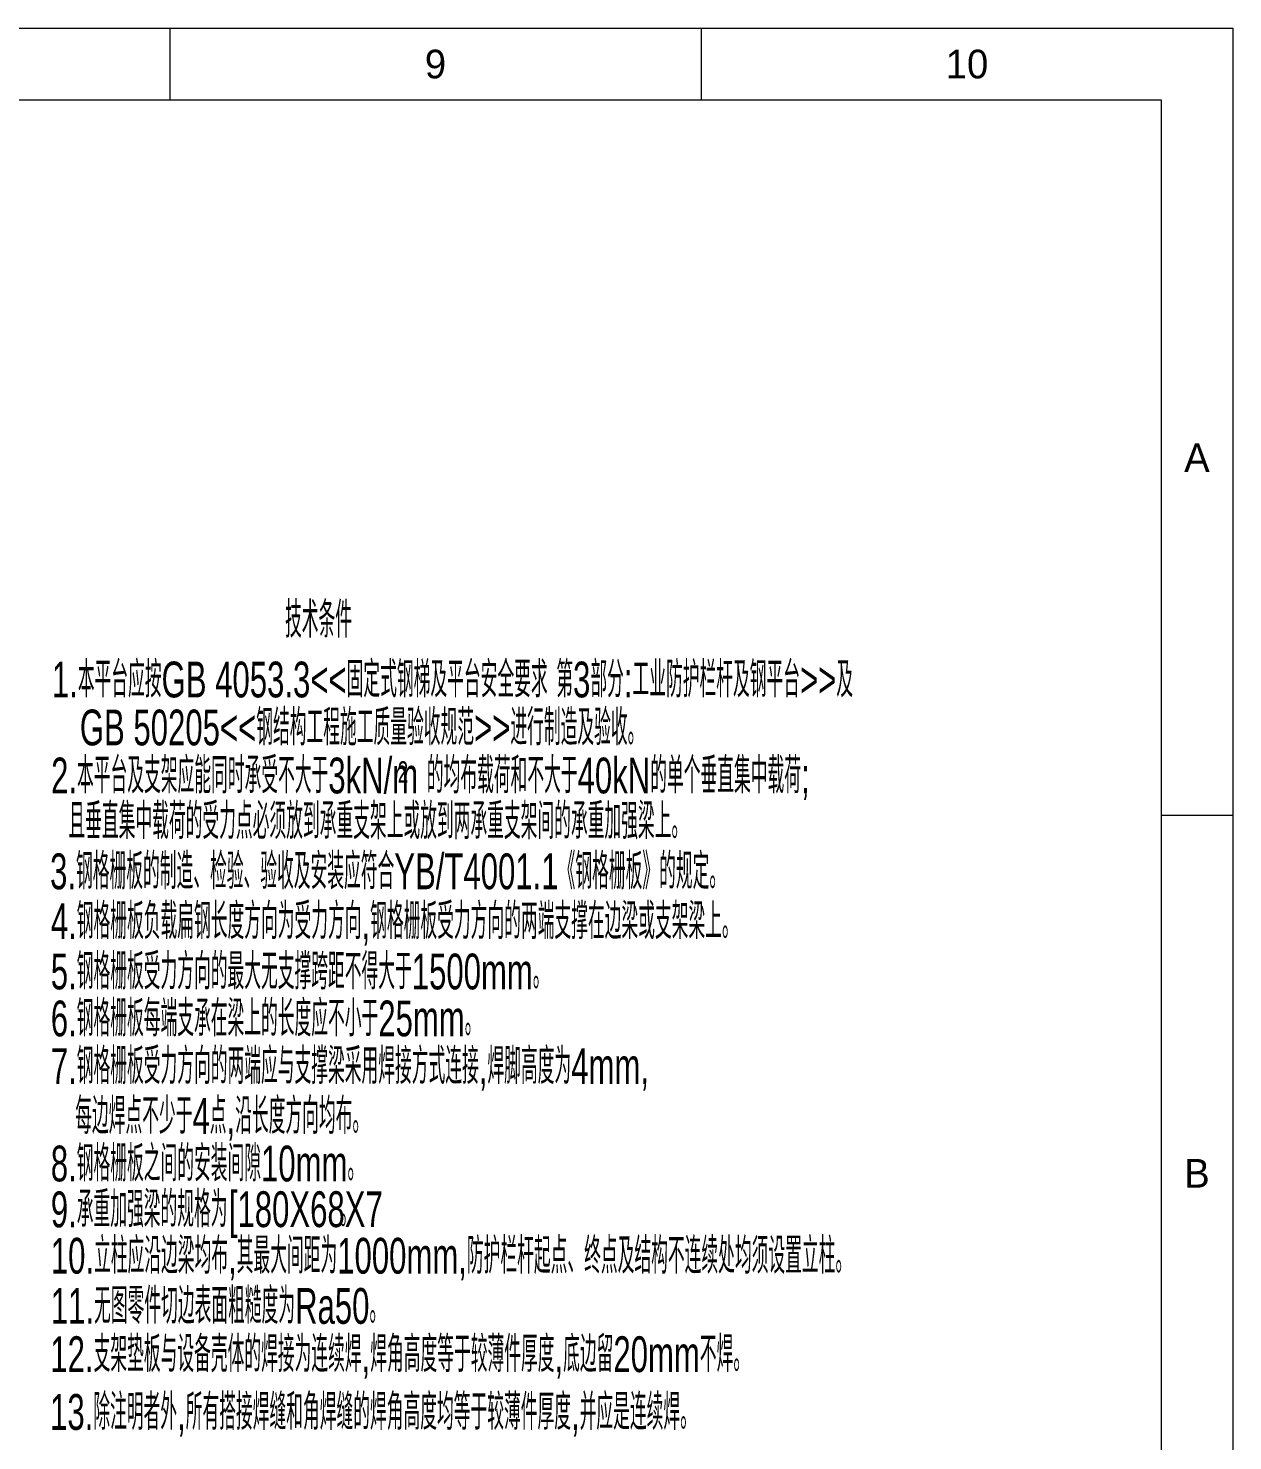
# Model space of a CAD drawing. Extents: x 148 to 221443, y -36682 to 6758.
# Drawn here: x 120661 to 124027, y -18763 to -14815 of the extents above; entities that cross this region are included whole.
import ezdxf
from ezdxf.enums import TextEntityAlignment as Align

# ---------------------------------------------------------------- set-up
doc = ezdxf.new("R2010")
doc.units = 0
doc.header["$LTSCALE"] = 10
doc.header["$MEASUREMENT"] = 0
doc.layers.add('2', color=4, linetype='Continuous')
doc.layers.add('2（细实线）', color=3, linetype='Continuous', lineweight=20)
doc.layers.add('图框层', color=7, linetype='Continuous', lineweight=15)
doc.styles.add('HZ', font='ROMS.SHX', dxfattribs={"width": 0.75, "bigfont": 'GBCBIG.SHX'})

# ---------------------------------------------------------------- blocks, each defined once
blk = doc.blocks.new('1.25A2')
blk.add_line((15312.98, 9173.89), (15302.98, 9173.89))
at = {"layer": '图框层', "ltscale": 10}
for p, q in [((14570.48, 9283.89), (15312.98, 9283.89)), ((15164.48, 9283.89), (15164.48, 9273.89)), ((15238.73, 9283.89), (15238.73, 9273.89)), ((15312.98, 9283.89), (15312.98, 8863.89)), ((14595.48, 9273.89), (15302.98, 9273.89)), ((15302.98, 9273.89), (15302.98, 8873.89))]:
    blk.add_line(p, q, dxfattribs=at)
at = {"style": 'HZ'}
for s, p in [('9', (15201.61, 9278.89)), ('10', (15275.86, 9278.89)), ('A', (15307.98, 9223.89)), ('B', (15307.98, 9123.89))]:
    blk.add_text(s, height=4, dxfattribs=at).set_placement(p, align=Align.MIDDLE)

msp = doc.modelspace()

# ---------------------------------------------------------------- block references
at = {"layer": '2（细实线）', "xscale": 20, "yscale": 20, "zscale": 20}
msp.add_blockref('1.25A2', (-182233.0803, -200493.2064), dxfattribs=at)

# ---------------------------------------------------------------- texts
at = {"layer": '2', "color": 3, "linetype": 'Continuous', "style": 'HZ', "width": 0.65}
for s, height, p in [('技术条件', 100, (121378.7685, -16518.5008)), ('1.本平台应按GB 4053.3<<固定式钢梯及平台安全要求 第3部分:工业防护栏杆及钢平台>>及', 100, (120727.3579, -16685.4413)), ('GB 50205<<钢结构工程施工质量验收规范>>进行制造及验收。', 100, (120805.4536, -16819.484)), ('2.本平台及支架应能同时承受不大于3kN/m 的均布载荷和不大于40kN的单个垂直集中载荷;', 100, (120725.2423, -16953.6959)), ('2', 60, (121693.7509, -16923.7335)), ('  且垂直集中载荷的受力点必须放到承重支架上或放到两承重支架间的承重加强梁上。', 100, (120725.2423, -17081.4898)), ('3.钢格栅板的制造、检验、验收及安装应符合YB/T4001.1《钢格栅板》的规定。', 100, (120722.3687, -17221.4842)), ('4.钢格栅板负载扁钢长度方向为受力方向,钢格栅板受力方向的两端支撑在边梁或支架梁上。', 100, (120724.4322, -17360.887)), ('5.钢格栅板受力方向的最大无支撑跨距不得大于1500mm。', 100, (120724.4322, -17501.4178)), ('6.钢格栅板每端支承在梁上的长度应不小于25mm。', 100, (120724.4322, -17632.6094)), ('7.钢格栅板受力方向的两端应与支撑梁采用焊接方式连接,焊脚高度为4mm,', 100, (120724.4322, -17765.7378)), ('每边焊点不少于4点,沿长度方向均布。', 100, (120792.5708, -17905.1773)), ('8.钢格栅板之间的安装间隙10mm。', 100, (120724.4322, -18038.0293)), ('9.承重加强梁的规格为             。', 100, (120724.4322, -18166.2047)), ('[180X68X7', 100, (121221.7496, -18165.6714)), ('10.立柱应沿边梁均布,其最大间距为1000mm,防护栏杆起点、终点及结构不连续处均须设置立柱。', 100, (120724.4322, -18295.7833)), ('11.无图零件切边表面粗糙度为Ra50。', 100, (120724.4322, -18435.9626)), ('12.支架垫板与设备壳体的焊接为连续焊,焊角高度等于较薄件厚度,底边留20mm不焊。', 100, (120723.0781, -18570.881)), ('13.除注明者外,所有搭接焊缝和角焊缝的焊角高度均等于较薄件厚度,并应是连续焊。', 100, (120722.3687, -18732.2882))]:
    msp.add_text(s, height=height, dxfattribs=at).set_placement(p)

doc.saveas('drawing.dxf')
